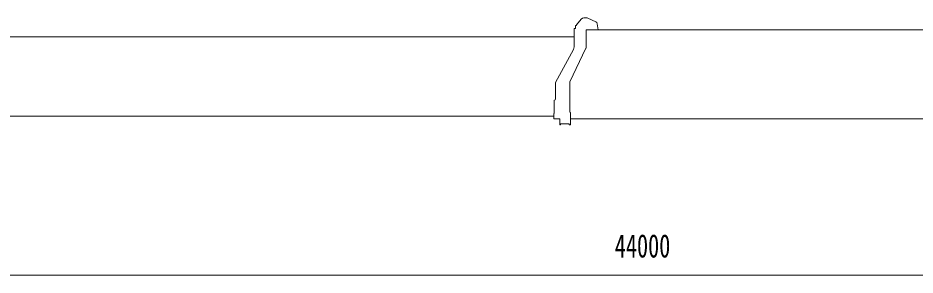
# Model space of a CAD drawing. Units: millimetres, scale not verified. Extents: x -51602 to 14679, y -4084 to 39182.
# Drawn here: x -17001 to -8542, y 6234 to 8662 of the extents above; entities that cross this region are included whole.
import ezdxf
from ezdxf.enums import TextEntityAlignment as Align

# ---------------------------------------------------------------- set-up
doc = ezdxf.new("R2010")
doc.units = ezdxf.units.MM
doc.header["$LTSCALE"] = 100
doc.layers.add('0-0_0', color=7, linetype='Continuous', lineweight=18)
doc.styles.add('ＭＳ ゴシック', font='')
doc.styles.get('ＭＳ ゴシック').set_extended_font_data('MS Gothic')

# ---------------------------------------------------------------- blocks, each defined once
blk = doc.blocks.new('D7')
at = {"layer": '0-0_0'}
blk.add_line((9819.35, 10177.2), (-12176.45, 10177.2), dxfattribs=at)
at = {"layer": '0-0_0', "style": 'ＭＳ ゴシック', "width": 0.7}
blk.add_text('44000', height=110, dxfattribs=at).set_placement((-1401.76, 10227.2), align=Align.BOTTOM_LEFT)

msp = doc.modelspace()

# ---------------------------------------------------------------- linework, layer by layer
at = {"layer": '0-0_0', "color": 5}
for p, q in [((-11735, 8597), (-11689, 8651.4)), ((-11666.1, 8662), (-11639.5, 8662)), ((-11627.1, 8659.4), (-11552.5, 8625.7)), ((-11757, 8562), (-11757, 8388.1)), ((-11757, 8562), (-11744, 8562)), ((-11744, 8590.1), (-11735, 8590.1)), ((-11744, 8590.1), (-11744, 8562)), ((-11735, 8597), (-11735, 8590.1)), ((-11643, 8550), (-4712, 8550)), ((-11643, 8550), (-11643, 8375)), ((-11538.1, 8606.4), (-11530, 8550)), ((-18603, 8484.5), (-11757, 8484.5)), ((-11796.1, 8057.4), (-11647.3, 8375)), ((-11647.3, 8375), (-11643, 8375)), ((-11932, 8050.6), (-11763, 8364.4)), ((-11932, 8050.6), (-11932, 7895.1)), ((-11797, 8053), (-11797, 7772.4)), ((-11944, 7885.1), (-11944, 7758.3)), ((-11944, 7885.1), (-11942, 7885.1)), ((-18747, 7733), (-11944, 7733)), ((-11947, 7758.3), (-11944, 7758.3)), ((-11891, 7707.5), (-11891, 7652.5)), ((-11792, 7767.4), (-11797, 7772.4)), ((-11792, 7767.4), (-11792, 7652.5)), ((-11792, 7707.5), (-4992, 7707.5)), ((-11891, 7652.5), (-11884, 7652.5)), ((-11884, 7660.5), (-11884, 7652.5)), ((-11884, 7660.5), (-11804, 7660.5)), ((-11804, 7660.5), (-11804, 7652.5)), ((-11804, 7652.5), (-11792, 7652.5))]:
    msp.add_line(p, q, dxfattribs=at)
msp.add_lwpolyline([(-11947, 7758.3), (-11947, 7707.5), (-11891, 7707.5)], dxfattribs=at)
for centre, radius, start, end in [((-11666.1, 8632), 30, 90, 139.763), ((-11639.5, 8632), 30, 65.6956, 90), ((-11562.8, 8602.9), 25, 8.13013, 65.6956), ((-11807, 8388.1), 50, 331.6941, 360), ((-11787, 8053.2), 10, 154.897, 180), ((-11942, 7895.1), 10, 270, 0)]:
    msp.add_arc(centre, radius, start, end, dxfattribs=at)

# ---------------------------------------------------------------- block references
at = {"layer": '0-0_0', "xscale": 2, "yscale": 2}
msp.add_blockref('D7', (-8569.9, -14120.8), dxfattribs=at)

doc.saveas('drawing.dxf')
